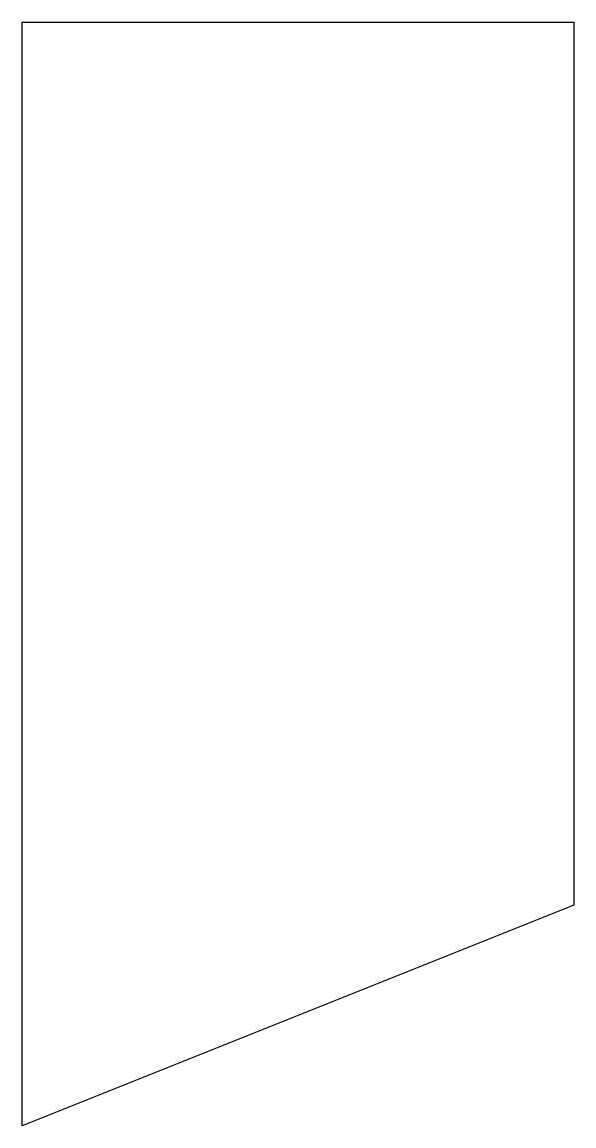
# Model space of a CAD drawing. Header units: metres. Extents: x -50 to 50, y 0 to 200.
import ezdxf

# ---------------------------------------------------------------- set-up
doc = ezdxf.new("R2010")
doc.units = ezdxf.units.M

msp = doc.modelspace()

# ---------------------------------------------------------------- linework, layer by layer
at = {"layer": 'PARAMETRIX'}
for p, q in [((-50, 0), (-50, 200)), ((-50, 200), (50, 200)), ((50, 200), (50, 40)), ((50, 40), (-50, 0))]:
    msp.add_line(p, q, dxfattribs=at)

doc.saveas('drawing.dxf')
